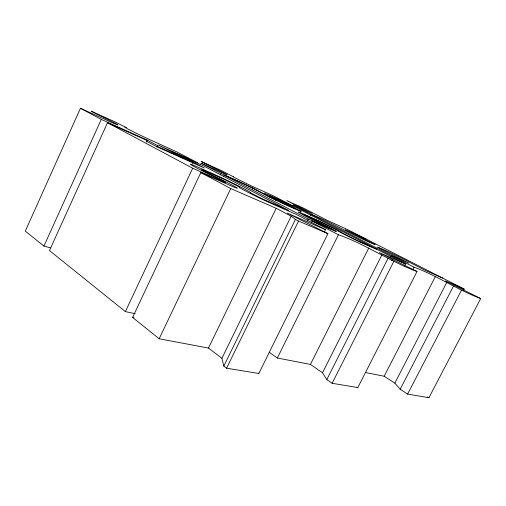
<?xml version="1.0" encoding="UTF-8"?>
<svg xmlns="http://www.w3.org/2000/svg" width="506" height="506" viewBox="0 0 506 506"><rect width="100%" height="100%" fill="white"/><g stroke="black" fill="none" stroke-linecap="round" stroke-linejoin="round"><path stroke-width="0.76" d="M80.448 108.278L101.276 119.41L146.974 139.985L157.549 145.576L157.391 146.291L159.535 147.423L190.003 161.072L158.182 145.032L197.738 162.85L176.588 151.781L151.585 140.472A18.368 0.519 25.6 0 1 131.743 130.965A18.368 0.519 25.6 0 1 125.754 127.436L126.272 127.588L113.976 121.383L91.131 111.162L100.713 116.064A19.633 0.569 25.5 0 1 117.19 124.375A19.633 0.569 25.5 0 1 110.359 121.813L80.448 108.278L25.3 231.115L43.927 246.093L50.252 247.813M43.927 246.093L101.276 119.41M146.43 142.104L147.082 140.693L145.026 139.605L107.493 122.724L49.474 250.559L125.387 311.607L135.153 313.714M146.342 141.364L146.974 139.985M156.898 146.974L157.549 145.576M192.527 163.501L193.165 162.141L172.268 151.857L204.013 166.132L288.603 210.388L261.475 198.428L250.135 192.558A24.048 0.822 25.8 0 0 239.06 186.259A24.048 0.822 25.8 0 0 214.133 174.342L198.118 167.227A24.68 0.86 25.8 0 0 192.552 165.664A24.68 0.86 25.8 0 0 215.841 177.442A9.646 0.354 25.8 0 1 224.828 181.989A9.646 0.354 25.8 0 1 222.969 181.546L192.691 168.239L107.493 122.724M125.387 311.607L192.691 168.239M200.585 164.57L201.217 163.229L223.31 173.216A14.212 0.379 25.8 0 0 226.055 174.058A14.212 0.379 25.8 0 0 212.868 167.442L201.179 161.446L220.66 170.225L233.456 176.784A13.51 0.348 25.9 0 0 239.806 180.281A13.51 0.348 25.9 0 0 254.138 187.157L273.044 195.702L292.481 205.714L264.334 193.052L295.106 208.491L269.787 197.163L253.057 187.973L221.027 173.558L201.217 163.229M325.51 229.705L287.199 213.07L327.926 233.664L258.838 373.479L226.58 368.21L223.829 366.085L221.913 358.324L208.478 348.058L159.162 338.773L132.604 317.414L200.819 172.578L231.059 185.841A22.511 0.822 25.8 0 0 235.189 186.777A22.511 0.822 25.8 0 0 214.329 176.214A12.334 0.43 25.8 0 1 202.748 170.358A12.334 0.43 25.8 0 1 205.417 171.091L221.413 178.182A12.017 0.411 25.8 0 1 233.981 184.184A12.017 0.411 25.8 0 1 239.471 187.321A21.05 0.727 25.9 0 0 249.686 193.14A21.05 0.727 25.9 0 0 272.051 203.81L296.529 214.538L325.51 229.705L324.504 231.748M220.376 174.931L221.027 173.558M223.513 176.569L224.171 175.196C250.717 185.639 274.543 201.211 301.196 211.438L270.343 195.961L295.555 207.296L376.787 249.148L355.674 239.806L342.296 232.943A17.818 0.525 26.1 0 0 331.923 227.308A17.818 0.525 26.1 0 0 313.91 218.681L302.278 213.513A18.165 0.544 26 0 0 301.038 213.627A18.165 0.544 26 0 0 319.254 222.773A10.759 0.335 26.1 0 1 329.944 228.143A10.759 0.335 26.1 0 1 329.545 228.383L308.243 219.022L224.171 175.196M159.162 338.773L230.736 188.561L200.819 172.578M252.431 189.276L253.057 187.973M275.447 200.212L276.074 198.921M208.478 348.058L276.206 208.301L291.184 216.214L295.441 219.421L298.521 221.052L327.926 233.664M292.449 206.328L293.075 205.031L312.139 213.532L286.775 200.597L303.638 208.206L326.952 220.173L348.564 230.085L464.154 289.046L463.471 290.362M221.913 358.324L291.184 216.214M298.198 207.296L298.85 205.967M223.829 366.085L295.441 219.421M226.58 368.21L298.521 221.052M307.231 221.09L308.243 219.022M310.406 215.594L311.057 214.266C333.169 222.874 353.055 235.941 375.142 244.594L345.269 229.654L365.939 238.952M311.475 222.444L312.151 221.059L333.41 230.388A16.141 0.5 26.1 0 0 333.941 229.996A16.141 0.5 26.1 0 0 317.945 221.957A12.973 0.386 26 0 1 304.966 215.442A12.973 0.386 26 0 1 305.801 215.335L317.414 220.489A12.726 0.373 26.1 0 1 330.323 226.675A12.726 0.373 26.1 0 1 337.717 230.692A15.351 0.449 26.1 0 0 347.046 235.758A15.351 0.449 26.1 0 0 362.726 243.26L380.518 251.065L405.521 263.949L404.477 266.011M277.345 358.02L338.457 234.771C365.977 244.347 389.765 261.444 417.033 271.507L357.793 387.577L332.119 383.289L326.806 379.595L322.499 372.758L310.418 364.402L277.345 358.02L269.679 352.562M310.418 364.402L368.792 247.965M322.499 372.758L381.941 254.784M326.806 379.595L387.957 258.496M390.809 256.89L391.467 255.593L408.829 263.126L394.351 255.688A13.605 0.348 26.2 0 1 380.297 248.667A13.605 0.348 26.2 0 1 379.645 247.883L388.469 251.805A13.39 0.335 26.2 0 1 401.587 258.104A13.39 0.335 26.2 0 1 410.511 262.829L426.027 270.716L442.839 278.173M391.726 260.647L392.397 259.312L417.033 271.507M332.119 383.289L393.75 261.501M412.656 269.831L414.003 267.181C437.203 275.656 457.55 289.989 480.7 298.546L428.93 397.722L407.627 394.079L400.183 389.228L394.832 383.15L384.187 376.243L365.338 372.511M384.187 376.243L435.394 276.504M394.832 383.15L446.804 282.354M400.183 389.228L453.458 286.162M407.627 394.079L461.453 290.261M147.082 140.693L146.632 141.275L157.752 147.183L204.297 167.992L193.165 162.141M132.604 317.414L134.014 317.711M405.521 263.949L379.367 252.57L392.397 259.312M230.736 188.561L276.206 208.301M464.154 289.046L445.4 280.868L480.7 298.546M293.075 205.031L414.003 267.181M312.151 221.059L338.457 234.771M427.557 396.843L428.019 397.134M428.474 397.425L428.93 397.722M357.141 387.134L357.793 387.577M258.326 373.093L258.838 373.479"/></g></svg>
